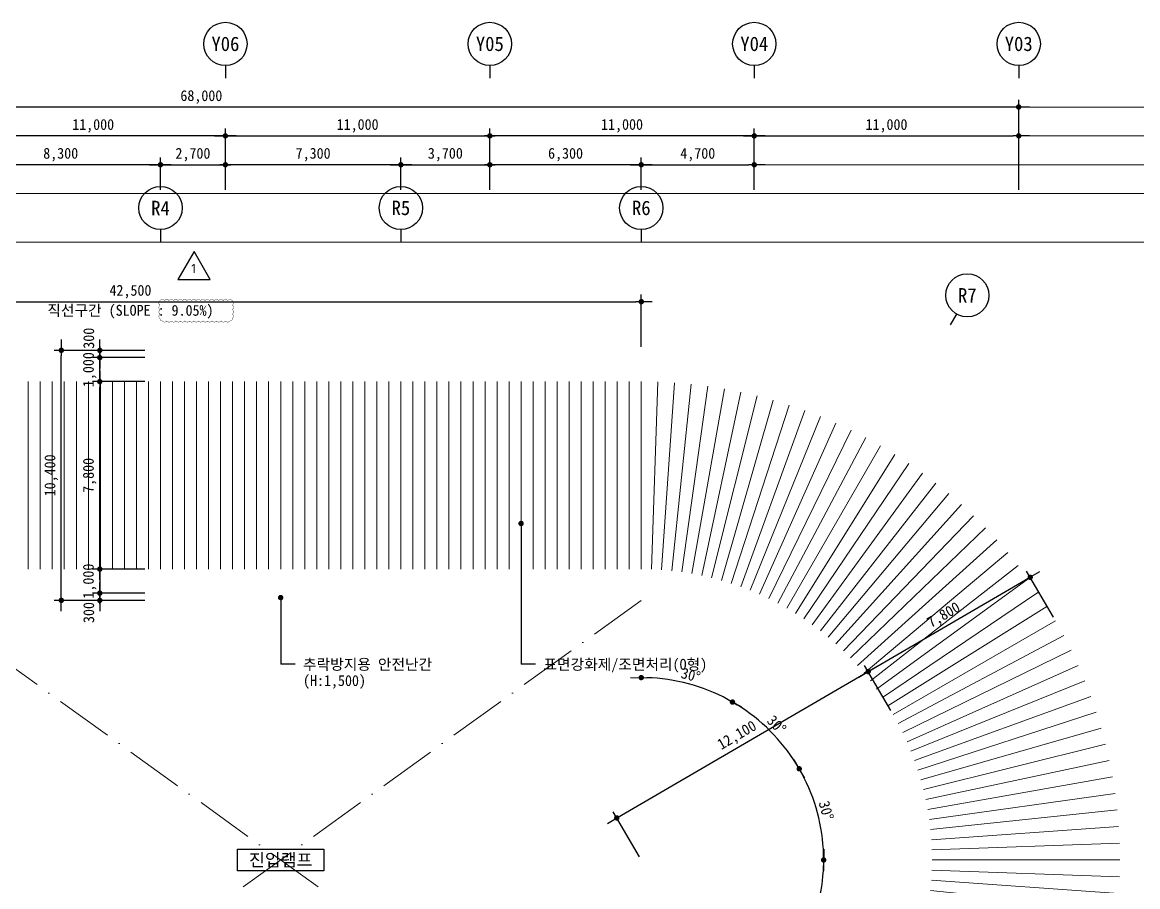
# Model space of a CAD drawing. Header units: millimetres. Extents: x 2292510 to 2787134, y 32296 to 526467.
# Drawn here: x 2712223 to 2758620, y 307554 to 343516 of the extents above; entities that cross this region are included whole.
import ezdxf
from ezdxf.enums import TextEntityAlignment as Align

# ---------------------------------------------------------------- set-up
doc = ezdxf.new("R2010")
doc.units = ezdxf.units.MM
doc.header["$LTSCALE"] = 200
doc.header["$MEASUREMENT"] = 0
doc.linetypes.add('ACAD_ISO10W100', pattern=[18, 12, -3, 0, -3])
doc.layers.get('0').update_dxf_attribs({"linetype": 'CONTINUOUS'})
for name, color, linetype, lineweight in [('A-AXIS-BUBL', 7, 'CONTINUOUS', 25), ('A-BORD-TEXT', 3, 'CONTINUOUS', 25), ('A-DIMS', 7, 'CONTINUOUS', 25), ('A-MKXS-LEAD', 7, 'CONTINUOUS', 25), ('A-MKXS-TEXT1', 3, 'CONTINUOUS', 25), ('A-MKXX-NAME', 3, 'CONTINUOUS', 25), ('A-MKXX-SYMB', 7, 'CONTINUOUS', 25), ('A-SSXS-PATT', 8, 'CONTINUOUS', 18), ('A-XXXX-OPEN', 1, 'ACAD_ISO10W100', 15), ('A-XXXX-TXT2', 3, 'CONTINUOUS', 25), ('REV-202205', 20, 'CONTINUOUS', 25)]:
    doc.layers.add(name, color=color, linetype=linetype, lineweight=lineweight)
doc.layers.add('A-XXXX-NPLT', color=144, linetype='CONTINUOUS', lineweight=15, plot=False)
doc.styles.add('HY울릉도L', font='')
doc.styles.add('돋움', font='')
doc.styles.add('돋움체', font='')
doc.styles.add('맑은고딕', font='malgun.ttf')
doc.styles.get('HY울릉도L').set_extended_font_data('HYwulM')
doc.styles.get('돋움').set_extended_font_data('DotumChe')
doc.styles.get('돋움체').set_extended_font_data('DotumChe')
doc.dimstyles.new('CDIM', dxfattribs={"dimtxt": 3, "dimasz": 1.5, "dimexe": 2, "dimexo": 1, "dimgap": 1, "dimtad": 1, "dimdec": 0, "dimrnd": 0.5, "dimzin": 0, "dimdsep": 32, "dimlunit": 6, "dimtxsty": 'HY울릉도L', "dimblk1": '_CIDOT', "dimblk2": '_CIDOT', "dimsah": 1, "dimcen": 5.5, "dimclrd": 2, "dimclre": 2, "dimclrt": 7, "dimadec": 0, "dimazin": 0, "dimtfac": 1, "dimtdec": 0, "dimtix": 1, "dimtmove": 2, "dimatfit": 1, "dimldrblk": '_CIDOT', "dimfxl": 1, "dimtolj": 1, "dimtzin": 0, "dimlwd": -1, "dimarcsym": 0})

# ---------------------------------------------------------------- blocks, each defined once
blk = doc.blocks.new('_CIDOT')
at = {"color": 0, "linetype": 'ByBlock'}
blk.add_line((2, 0), (-1, 0), dxfattribs=at)
at = {"color": 0, "linetype": 'ByBlock', "const_width": 0.5}
blk.add_lwpolyline([(-0.25, 0, 1), (0.25, 0, 1)], format="xyb", close=True, dxfattribs=at)
blk = doc.blocks.new('*D21')
at = {"layer": 'A-DIMS', "lineweight": -2, "transparency": 16777216}
for p, q in [((2695471, 330016), (2695471, 332191)), ((2737971, 330016), (2737971, 332191))]:
    blk.add_line(p, q, dxfattribs=at)
at = {"layer": 'A-DIMS', "transparency": 16777216}
blk.add_line((2695696, 331891), (2737746, 331891), dxfattribs=at)
at = {"layer": 'A-DIMS', "transparency": 16777216, "xscale": 225, "yscale": 225, "zscale": 225, "rotation": 180}
blk.add_blockref('_CIDOT', (2695471, 331891), dxfattribs=at)
at = {"layer": 'A-DIMS', "transparency": 16777216, "xscale": 225, "yscale": 225, "zscale": 225}
blk.add_blockref('_CIDOT', (2737971, 331891), dxfattribs=at)
at = {"layer": 'A-DIMS', "color": 3, "transparency": 16777216, "insert": (2716721, 332308), "char_height": 450, "attachment_point": 5, "style": '돋움'}
blk.add_mtext('\\A1;42,500', dxfattribs=at)
blk = doc.blocks.new('*D23')
at = {"layer": 'A-DIMS', "lineweight": -2, "transparency": 16777216}
for p, q in [((2748352, 314883), (2747258, 316763)), ((2737895, 308795), (2736801, 310675))]:
    blk.add_line(p, q, dxfattribs=at)
at = {"layer": 'A-DIMS', "transparency": 16777216}
blk.add_line((2737146, 310529), (2747214, 316390), dxfattribs=at)
at = {"layer": 'A-DIMS', "transparency": 16777216, "xscale": 225, "yscale": 225, "zscale": 225}
for p, rotation in [((2747409, 316504), 30.20872829366266), ((2736952, 310416), 210.2087282936627)]:
    blk.add_blockref('_CIDOT', p, dxfattribs=dict(at, rotation=rotation))
at = {"layer": 'A-DIMS', "color": 3, "transparency": 16777216, "insert": (2741970, 313821), "char_height": 450, "attachment_point": 5, "rotation": 30.2087, "style": '돋움'}
blk.add_mtext('\\A1;12,100', dxfattribs=at)
blk = doc.blocks.new('*D24')
at = {"layer": 'A-DIMS', "lineweight": -2, "transparency": 16777216}
for p, q in [((2755118, 318765), (2753998, 320687)), ((2748352, 314883), (2747258, 316763))]:
    blk.add_line(p, q, dxfattribs=at)
at = {"layer": 'A-DIMS', "transparency": 16777216}
blk.add_line((2747603, 316617), (2753955, 320315), dxfattribs=at)
at = {"layer": 'A-DIMS', "transparency": 16777216, "xscale": 225, "yscale": 225, "zscale": 225}
for p, rotation in [((2754149, 320428), 30.20872829366266), ((2747409, 316504), 210.2087282936627)]:
    blk.add_blockref('_CIDOT', p, dxfattribs=dict(at, rotation=rotation))
at = {"layer": 'A-DIMS', "color": 3, "transparency": 16777216, "insert": (2750569, 318827), "char_height": 450, "attachment_point": 5, "rotation": 30.2087, "style": '돋움'}
blk.add_mtext('\\A1;7,800', dxfattribs=at)
blk = doc.blocks.new('*D100')
at = {"layer": 'A-DIMS', "lineweight": -2, "transparency": 16777216}
for p, q in [((2717321, 328566), (2715146, 328566)), ((2717321, 320766), (2715146, 320766))]:
    blk.add_line(p, q, dxfattribs=at)
at = {"layer": 'A-DIMS', "transparency": 16777216}
blk.add_line((2715446, 320991), (2715446, 328341), dxfattribs=at)
at = {"layer": 'A-DIMS', "transparency": 16777216, "xscale": 225, "yscale": 225, "zscale": 225}
for p, rotation in [((2715446, 328566), 90), ((2715446, 320766), 270)]:
    blk.add_blockref('_CIDOT', p, dxfattribs=dict(at, rotation=rotation))
at = {"layer": 'A-DIMS', "color": 3, "transparency": 16777216, "insert": (2715028, 324666), "char_height": 450, "attachment_point": 5, "rotation": 90, "style": '돋움'}
blk.add_mtext('\\A1;7,800', dxfattribs=at)
blk = doc.blocks.new('*D101')
at = {"layer": 'A-DIMS', "transparency": 16777216}
for p, q in [((2715446, 320991), (2715446, 321216)), ((2715446, 320766), (2715446, 319766)), ((2715446, 319541), (2715446, 319316))]:
    blk.add_line(p, q, dxfattribs=at)
at = {"layer": 'A-DIMS', "lineweight": -2, "transparency": 16777216}
for p, q in [((2717321, 320766), (2715146, 320766)), ((2717321, 319766), (2715146, 319766))]:
    blk.add_line(p, q, dxfattribs=at)
at = {"layer": 'A-DIMS', "transparency": 16777216, "xscale": 225, "yscale": 225, "zscale": 225}
for p, rotation in [((2715446, 320766), 270), ((2715446, 319766), 90)]:
    blk.add_blockref('_CIDOT', p, dxfattribs=dict(at, rotation=rotation))
at = {"layer": 'A-DIMS', "color": 3, "transparency": 16777216, "insert": (2715028, 320266), "char_height": 450, "attachment_point": 5, "rotation": 90, "style": '돋움'}
blk.add_mtext('\\A1;1,000', dxfattribs=at)
blk = doc.blocks.new('*D102')
at = {"layer": 'A-DIMS', "transparency": 16777216}
for p, q in [((2715446, 329791), (2715446, 330016)), ((2715446, 328566), (2715446, 329566)), ((2715446, 328341), (2715446, 328116))]:
    blk.add_line(p, q, dxfattribs=at)
at = {"layer": 'A-DIMS', "lineweight": -2, "transparency": 16777216}
for p, q in [((2717321, 329566), (2715146, 329566)), ((2717321, 328566), (2715146, 328566))]:
    blk.add_line(p, q, dxfattribs=at)
at = {"layer": 'A-DIMS', "transparency": 16777216, "xscale": 225, "yscale": 225, "zscale": 225}
for p, rotation in [((2715446, 329566), 270), ((2715446, 328566), 90)]:
    blk.add_blockref('_CIDOT', p, dxfattribs=dict(at, rotation=rotation))
at = {"layer": 'A-DIMS', "color": 3, "transparency": 16777216, "insert": (2715028, 329066), "char_height": 450, "attachment_point": 5, "rotation": 90, "style": '돋움'}
blk.add_mtext('\\A1;1,000', dxfattribs=at)
blk = doc.blocks.new('*D103')
at = {"layer": 'A-DIMS', "lineweight": -2, "transparency": 16777216}
for p, q in [((2717321, 329866), (2713546, 329866)), ((2717321, 319466), (2713546, 319466))]:
    blk.add_line(p, q, dxfattribs=at)
at = {"layer": 'A-DIMS', "transparency": 16777216}
blk.add_line((2713846, 319691), (2713846, 329641), dxfattribs=at)
at = {"layer": 'A-DIMS', "transparency": 16777216, "xscale": 225, "yscale": 225, "zscale": 225}
for p, rotation in [((2713846, 329866), 90), ((2713846, 319466), 270)]:
    blk.add_blockref('_CIDOT', p, dxfattribs=dict(at, rotation=rotation))
at = {"layer": 'A-DIMS', "color": 3, "transparency": 16777216, "insert": (2713428, 324666), "char_height": 450, "attachment_point": 5, "rotation": 90, "style": '돋움'}
blk.add_mtext('\\A1;10,400', dxfattribs=at)
blk = doc.blocks.new('*D185')
at = {"layer": 'A-DIMS', "transparency": 16777216}
blk.add_arc((2737971, 308666), 7587, 301.6992, 328.3008, dxfattribs=at)
at = {"layer": 'A-DIMS', "transparency": 16777216, "xscale": 225, "yscale": 225, "zscale": 225}
for p, rotation in [((2744541, 304872), 59.15041440067552), ((2741764, 302095), 210.8495855993253)]:
    blk.add_blockref('_CIDOT', p, dxfattribs=dict(at, rotation=rotation))
at = {"layer": 'A-DIMS', "color": 3, "transparency": 16777216, "insert": (2743601, 303035), "char_height": 450, "attachment_point": 5, "rotation": 45, "style": '돋움'}
blk.add_mtext('\\A1;30°', dxfattribs=at)
blk = doc.blocks.new('*D186')
at = {"layer": 'A-DIMS', "transparency": 16777216}
blk.add_arc((2737971, 308666), 7587, 271.6992, 298.3008, dxfattribs=at)
at = {"layer": 'A-DIMS', "transparency": 16777216, "xscale": 225, "yscale": 225, "zscale": 225}
for p, rotation in [((2741764, 302095), 29.15041450030208), ((2737971, 301078), 180.8495854996978)]:
    blk.add_blockref('_CIDOT', p, dxfattribs=dict(at, rotation=rotation))
at = {"layer": 'A-DIMS', "color": 3, "transparency": 16777216, "insert": (2740032, 300974), "char_height": 450, "attachment_point": 5, "rotation": 15, "style": '돋움'}
blk.add_mtext('\\A1;30°', dxfattribs=at)
blk = doc.blocks.new('*D187')
at = {"layer": 'A-DIMS', "transparency": 16777216}
blk.add_arc((2737971, 308666), 7587, 31.6992, 58.3008, dxfattribs=at)
at = {"layer": 'A-DIMS', "transparency": 16777216, "xscale": 225, "yscale": 225, "zscale": 225}
for p, rotation in [((2741764, 315236), 149.1504144006742), ((2744541, 312459), 300.8495855993236)]:
    blk.add_blockref('_CIDOT', p, dxfattribs=dict(at, rotation=rotation))
at = {"layer": 'A-DIMS', "color": 3, "transparency": 16777216, "insert": (2743601, 314296), "char_height": 450, "attachment_point": 5, "rotation": 315, "style": '돋움'}
blk.add_mtext('\\A1;30°', dxfattribs=at)
blk = doc.blocks.new('*D188')
at = {"layer": 'A-DIMS', "transparency": 16777216}
blk.add_arc((2737971, 308666), 7587, 61.6992, 88.3008, dxfattribs=at)
at = {"layer": 'A-DIMS', "transparency": 16777216, "xscale": 225, "yscale": 225, "zscale": 225}
for p, rotation in [((2737971, 316253), 179.1504144006755), ((2741764, 315236), 330.8495855993231)]:
    blk.add_blockref('_CIDOT', p, dxfattribs=dict(at, rotation=rotation))
at = {"layer": 'A-DIMS', "color": 3, "transparency": 16777216, "insert": (2740032, 316357), "char_height": 450, "attachment_point": 5, "rotation": 345, "style": '돋움'}
blk.add_mtext('\\A1;30°', dxfattribs=at)
blk = doc.blocks.new('*D189')
at = {"layer": 'A-DIMS', "transparency": 16777216}
blk.add_arc((2737971, 308666), 7587, 1.6992, 28.3008, dxfattribs=at)
at = {"layer": 'A-DIMS', "transparency": 16777216, "xscale": 225, "yscale": 225, "zscale": 225}
for p, rotation in [((2744541, 312459), 119.1504144006674), ((2745558, 308666), 270.8495855993203)]:
    blk.add_blockref('_CIDOT', p, dxfattribs=dict(at, rotation=rotation))
at = {"layer": 'A-DIMS', "color": 3, "transparency": 16777216, "insert": (2745662, 310726), "char_height": 450, "attachment_point": 5, "rotation": 285, "style": '돋움'}
blk.add_mtext('\\A1;30°', dxfattribs=at)
blk = doc.blocks.new('*D190')
at = {"layer": 'A-DIMS', "transparency": 16777216}
blk.add_arc((2737971, 308666), 7587, 331.6992, 358.3008, dxfattribs=at)
at = {"layer": 'A-DIMS', "transparency": 16777216, "xscale": 225, "yscale": 225, "zscale": 225}
for p, rotation in [((2745558, 308666), 89.15041440067117), ((2744541, 304872), 240.8495855993243)]:
    blk.add_blockref('_CIDOT', p, dxfattribs=dict(at, rotation=rotation))
at = {"layer": 'A-DIMS', "color": 3, "transparency": 16777216, "insert": (2745662, 306605), "char_height": 450, "attachment_point": 5, "rotation": 75, "style": '돋움'}
blk.add_mtext('\\A1;30°', dxfattribs=at)
blk = doc.blocks.new('*U164')
at = {"layer": 'A-SSXS-PATT'}
blk.add_line((0, -3900), (0, 3900), dxfattribs=at)
blk = doc.blocks.new('*U165')
at = {"color": 0, "linetype": 'ByBlock', "lineweight": -2, "transparency": 16777216}
for p, rotation in [((2610855, 413726), 4.000000000000041), ((2611412, 413756), 1.999999999999765), ((2608644, 413416), 11.99999999999999), ((2609192, 413522), 9.999999999999977), ((2609744, 413610), 7.99999999999998), ((2610298, 413678), 5.999999999999965), ((2607027, 412982), 17.99999999999997), ((2607561, 413146), 15.99999999999997), ((2608100, 413290), 13.99999999999997), ((2605977, 412600), 22), ((2606498, 412801), 19.99999999999998), ((2605463, 412382), 23.99999999999997), ((2604459, 411893), 28), ((2604957, 412146), 25.99999999999998), ((2603971, 411622), 29.99999999999999), ((2603492, 411334), 32), ((2602566, 410710), 36.00000000000001), ((2603024, 411030), 34.00000000000001), ((2602120, 410374), 37.99999999999999), ((2601686, 410022), 39.99999999999999), ((2601265, 409656), 41.99999999999999), ((2600856, 409275), 43.99999999999999), ((2600461, 408880), 45.99999999999999), ((2600080, 408472), 47.99999999999999), ((2599714, 408050), 49.99999999999999), ((2599363, 407616), 51.99999999999999), ((2599027, 407170), 53.99999999999997), ((2598706, 406713), 56), ((2598402, 406244), 57.99999999999999), ((2598114, 405765), 59.99999999999999), ((2597844, 405277), 61.99999999999999), ((2597590, 404779), 63.99999999999999), ((2597354, 404273), 66), ((2597136, 403759), 68), ((2596936, 403238), 70), ((2596754, 402710), 72), ((2596591, 402176), 74), ((2596446, 401636), 75.99999999999997), ((2596320, 401092), 77.99999999999999), ((2596214, 400544), 79.99999999999999), ((2596127, 399992), 82), ((2596058, 399438), 83.99999999999999), ((2596010, 398882), 86), ((2595981, 398324), 87.99999999999999), ((2595971, 397766), 89.99999999999997), ((2595981, 397207), 92), ((2596010, 396649), 93.99999999999999), ((2596058, 396093), 96), ((2596127, 395539), 98), ((2596214, 394987), 99.99999999999999), ((2596320, 394439), 102), ((2596446, 393895), 104), ((2596591, 393355), 106), ((2596754, 392821), 108), ((2596936, 392293), 110), ((2597136, 391772), 112), ((2597354, 391258), 114), ((2597590, 390752), 116), ((2597844, 390254), 118), ((2598114, 389766), 120), ((2598402, 389287), 122), ((2598706, 388818), 124), ((2599027, 388361), 126), ((2599363, 387915), 128), ((2599714, 387481), 130), ((2600080, 387059), 132), ((2600461, 386651), 134), ((2600856, 386256), 136), ((2601265, 385875), 138), ((2601686, 385509), 140), ((2602120, 385157), 142), ((2602566, 384821), 144), ((2603024, 384501), 146), ((2603492, 384197), 148), ((2603971, 383909), 150), ((2604459, 383638), 152), ((2604957, 383385), 154), ((2605463, 383149), 156), ((2605977, 382931), 158), ((2606498, 382730), 160), ((2607026, 382549), 162), ((2607561, 382385), 164), ((2608100, 382241), 166), ((2608644, 382115), 168.0000000000001), ((2609192, 382009), 170), ((2609744, 381921), 172), ((2610298, 381853), 174), ((2610855, 381805), 176.0000000000001), ((2611412, 381775), 178.0000000000001), ((2611971, 381766), 180)]:
    blk.add_blockref('*U164', p, dxfattribs=dict(at, rotation=rotation))
blk.add_blockref('*U164', (2611971, 413765), dxfattribs=at)
blk = doc.blocks.new('rampline_1')
at = {"layer": 'A-SSXS-PATT'}
for p, q in [((-25500, 12100), (-25500, 19900)), ((-25000, 12100), (-25000, 19900)), ((-24500, 12100), (-24500, 19900)), ((-24000, 12100), (-24000, 19900)), ((-23500, 12100), (-23500, 19900)), ((-23000, 12100), (-23000, 19900)), ((-22500, 12100), (-22500, 19900)), ((-22000, 12100), (-22000, 19900)), ((-21500, 12100), (-21500, 19900)), ((-21000, 12100), (-21000, 19900)), ((-20500, 12100), (-20500, 19900)), ((-20000, 12100), (-20000, 19900)), ((-19500, 12100), (-19500, 19900)), ((-19000, 12100), (-19000, 19900)), ((-18500, 12100), (-18500, 19900)), ((-18000, 12100), (-18000, 19900)), ((-17500, 12100), (-17500, 19900)), ((-17000, 12100), (-17000, 19900)), ((-16500, 12100), (-16500, 19900)), ((-16000, 12100), (-16000, 19900)), ((-15500, 12100), (-15500, 19900)), ((-15000, 12100), (-15000, 19900)), ((-14500, 12100), (-14500, 19900)), ((-14000, 12100), (-14000, 19900)), ((-13500, 12100), (-13500, 19900)), ((-13000, 12100), (-13000, 19900)), ((-12500, 12100), (-12500, 19900)), ((-12000, 12100), (-12000, 19900)), ((-11500, 12100), (-11500, 19900)), ((-11000, 12100), (-11000, 19900)), ((-10500, 12100), (-10500, 19900)), ((-10000, 12100), (-10000, 19900)), ((-9500, 12100), (-9500, 19900)), ((-9000, 12100), (-9000, 19900)), ((-8500, 12100), (-8500, 19900)), ((-8000, 12100), (-8000, 19900)), ((-7500, 12100), (-7500, 19900)), ((-7000, 12100), (-7000, 19900)), ((-6500, 12100), (-6500, 19900)), ((-6000, 12100), (-6000, 19900)), ((-5500, 12100), (-5500, 19900)), ((-5000, 12100), (-5000, 19900)), ((-4500, 12100), (-4500, 19900)), ((-4000, 12100), (-4000, 19900)), ((-3500, 12100), (-3500, 19900)), ((-3000, 12100), (-3000, 19900)), ((-2500, 12100), (-2500, 19900)), ((-2000, 12100), (-2000, 19900)), ((-1500, 12100), (-1500, 19900)), ((-1000, 12100), (-1000, 19900)), ((-500, 12100), (-500, 19900)), ((0, 12100), (0, 19900))]:
    blk.add_line(p, q, dxfattribs=at)
at = {"xscale": -1}
blk.add_blockref('*U165', (2611971, -397766), dxfattribs=at)
blk = doc.blocks.new('*D306')
at = {"layer": 'A-DIMS', "transparency": 16777216}
for p, q in [((2715446, 330091), (2715446, 330316)), ((2715446, 329866), (2715446, 329566)), ((2715446, 329341), (2715446, 329116))]:
    blk.add_line(p, q, dxfattribs=at)
at = {"layer": 'A-DIMS', "lineweight": -2, "transparency": 16777216}
for p, q in [((2717321, 329866), (2715146, 329866)), ((2717321, 329566), (2715146, 329566))]:
    blk.add_line(p, q, dxfattribs=at)
at = {"layer": 'A-DIMS', "transparency": 16777216, "xscale": 225, "yscale": 225, "zscale": 225}
for p, rotation in [((2715446, 329866), 270), ((2715446, 329566), 90)]:
    blk.add_blockref('_CIDOT', p, dxfattribs=dict(at, rotation=rotation))
at = {"layer": 'A-DIMS', "color": 3, "transparency": 16777216, "insert": (2714988, 330372), "char_height": 450, "attachment_point": 5, "rotation": 90, "style": '돋움'}
blk.add_mtext('\\A1;300', dxfattribs=at)
blk = doc.blocks.new('*D307')
at = {"layer": 'A-DIMS', "transparency": 16777216}
for p, q in [((2715446, 319991), (2715446, 320216)), ((2715446, 319466), (2715446, 319766)), ((2715446, 319241), (2715446, 319016))]:
    blk.add_line(p, q, dxfattribs=at)
at = {"layer": 'A-DIMS', "lineweight": -2, "transparency": 16777216}
for p, q in [((2717321, 319766), (2715146, 319766)), ((2717321, 319466), (2715146, 319466))]:
    blk.add_line(p, q, dxfattribs=at)
at = {"layer": 'A-DIMS', "transparency": 16777216, "xscale": 225, "yscale": 225, "zscale": 225}
for p, rotation in [((2715446, 319766), 270), ((2715446, 319466), 90)]:
    blk.add_blockref('_CIDOT', p, dxfattribs=dict(at, rotation=rotation))
at = {"layer": 'A-DIMS', "color": 3, "transparency": 16777216, "insert": (2714988, 318959), "char_height": 450, "attachment_point": 5, "rotation": 90, "style": '돋움'}
blk.add_mtext('\\A1;300', dxfattribs=at)
blk = doc.blocks.new('*D228')
at = {"layer": 'A-DIMS', "lineweight": -2, "transparency": 16777216}
for p, q in [((53241, 72425), (53241, 73775)), ((55941, 72425), (55941, 73775))]:
    blk.add_line(p, q, dxfattribs=at)
at = {"layer": 'A-DIMS', "transparency": 16777216}
blk.add_line((53466, 73475), (55716, 73475), dxfattribs=at)
at = {"layer": 'A-DIMS', "transparency": 16777216, "xscale": 225, "yscale": 225, "zscale": 225, "rotation": 180}
blk.add_blockref('_CIDOT', (53241, 73475), dxfattribs=at)
at = {"layer": 'A-DIMS', "transparency": 16777216, "xscale": 225, "yscale": 225, "zscale": 225}
blk.add_blockref('_CIDOT', (55941, 73475), dxfattribs=at)
at = {"layer": 'A-DIMS', "color": 3, "transparency": 16777216, "insert": (54591, 73893), "char_height": 450, "attachment_point": 5, "style": '돋움'}
blk.add_mtext('\\A1;2,700', dxfattribs=at)
blk = doc.blocks.new('*D229')
at = {"layer": 'A-DIMS', "lineweight": -2, "transparency": 16777216}
for p, q in [((63241, 72425), (63241, 73775)), ((66941, 72425), (66941, 73775))]:
    blk.add_line(p, q, dxfattribs=at)
at = {"layer": 'A-DIMS', "transparency": 16777216}
blk.add_line((63466, 73475), (66716, 73475), dxfattribs=at)
at = {"layer": 'A-DIMS', "transparency": 16777216, "xscale": 225, "yscale": 225, "zscale": 225, "rotation": 180}
blk.add_blockref('_CIDOT', (63241, 73475), dxfattribs=at)
at = {"layer": 'A-DIMS', "transparency": 16777216, "xscale": 225, "yscale": 225, "zscale": 225}
blk.add_blockref('_CIDOT', (66941, 73475), dxfattribs=at)
at = {"layer": 'A-DIMS', "color": 3, "transparency": 16777216, "insert": (65091, 73893), "char_height": 450, "attachment_point": 5, "style": '돋움'}
blk.add_mtext('\\A1;3,700', dxfattribs=at)
blk = doc.blocks.new('*D238')
at = {"layer": 'A-DIMS', "lineweight": -2, "transparency": 16777216}
for p, q in [((20941, 72425), (20941, 76175)), ((88941, 72425), (88941, 76175))]:
    blk.add_line(p, q, dxfattribs=at)
at = {"layer": 'A-DIMS', "transparency": 16777216}
blk.add_line((88716, 75875), (21166, 75875), dxfattribs=at)
at = {"layer": 'A-DIMS', "transparency": 16777216, "xscale": 225, "yscale": 225, "zscale": 225, "rotation": 180}
blk.add_blockref('_CIDOT', (20941, 75875), dxfattribs=at)
at = {"layer": 'A-DIMS', "transparency": 16777216, "xscale": 225, "yscale": 225, "zscale": 225}
blk.add_blockref('_CIDOT', (88941, 75875), dxfattribs=at)
at = {"layer": 'A-DIMS', "color": 3, "transparency": 16777216, "insert": (54941, 76293), "char_height": 450, "attachment_point": 5, "style": '돋움'}
blk.add_mtext('\\A1;68,000', dxfattribs=at)
blk = doc.blocks.new('*D241')
at = {"layer": 'A-DIMS', "lineweight": -2, "transparency": 16777216}
for p, q in [((44941, 72425), (44941, 74975)), ((55941, 72425), (55941, 74975))]:
    blk.add_line(p, q, dxfattribs=at)
at = {"layer": 'A-DIMS', "transparency": 16777216}
blk.add_line((55716, 74675), (45166, 74675), dxfattribs=at)
at = {"layer": 'A-DIMS', "transparency": 16777216, "xscale": 225, "yscale": 225, "zscale": 225, "rotation": 180}
blk.add_blockref('_CIDOT', (44941, 74675), dxfattribs=at)
at = {"layer": 'A-DIMS', "transparency": 16777216, "xscale": 225, "yscale": 225, "zscale": 225}
blk.add_blockref('_CIDOT', (55941, 74675), dxfattribs=at)
at = {"layer": 'A-DIMS', "color": 3, "transparency": 16777216, "insert": (50441, 75093), "char_height": 450, "attachment_point": 5, "style": '돋움'}
blk.add_mtext('\\A1;11,000', dxfattribs=at)
blk = doc.blocks.new('*D242')
at = {"layer": 'A-DIMS', "lineweight": -2, "transparency": 16777216}
for p, q in [((55941, 72425), (55941, 74975)), ((66941, 72425), (66941, 74975))]:
    blk.add_line(p, q, dxfattribs=at)
at = {"layer": 'A-DIMS', "transparency": 16777216}
blk.add_line((56166, 74675), (66716, 74675), dxfattribs=at)
at = {"layer": 'A-DIMS', "transparency": 16777216, "xscale": 225, "yscale": 225, "zscale": 225, "rotation": 180}
blk.add_blockref('_CIDOT', (55941, 74675), dxfattribs=at)
at = {"layer": 'A-DIMS', "transparency": 16777216, "xscale": 225, "yscale": 225, "zscale": 225}
blk.add_blockref('_CIDOT', (66941, 74675), dxfattribs=at)
at = {"layer": 'A-DIMS', "color": 3, "transparency": 16777216, "insert": (61441, 75093), "char_height": 450, "attachment_point": 5, "style": '돋움'}
blk.add_mtext('\\A1;11,000', dxfattribs=at)
blk = doc.blocks.new('*D243')
at = {"layer": 'A-DIMS', "lineweight": -2, "transparency": 16777216}
for p, q in [((66941, 72425), (66941, 74975)), ((77941, 72425), (77941, 74975))]:
    blk.add_line(p, q, dxfattribs=at)
at = {"layer": 'A-DIMS', "transparency": 16777216}
blk.add_line((77716, 74675), (67166, 74675), dxfattribs=at)
at = {"layer": 'A-DIMS', "transparency": 16777216, "xscale": 225, "yscale": 225, "zscale": 225, "rotation": 180}
blk.add_blockref('_CIDOT', (66941, 74675), dxfattribs=at)
at = {"layer": 'A-DIMS', "transparency": 16777216, "xscale": 225, "yscale": 225, "zscale": 225}
blk.add_blockref('_CIDOT', (77941, 74675), dxfattribs=at)
at = {"layer": 'A-DIMS', "color": 3, "transparency": 16777216, "insert": (72441, 75093), "char_height": 450, "attachment_point": 5, "style": '돋움'}
blk.add_mtext('\\A1;11,000', dxfattribs=at)
blk = doc.blocks.new('*D244')
at = {"layer": 'A-DIMS', "lineweight": -2, "transparency": 16777216}
for p, q in [((77941, 72425), (77941, 74975)), ((88941, 72425), (88941, 74975))]:
    blk.add_line(p, q, dxfattribs=at)
at = {"layer": 'A-DIMS', "transparency": 16777216}
blk.add_line((78166, 74675), (88716, 74675), dxfattribs=at)
at = {"layer": 'A-DIMS', "transparency": 16777216, "xscale": 225, "yscale": 225, "zscale": 225, "rotation": 180}
blk.add_blockref('_CIDOT', (77941, 74675), dxfattribs=at)
at = {"layer": 'A-DIMS', "transparency": 16777216, "xscale": 225, "yscale": 225, "zscale": 225}
blk.add_blockref('_CIDOT', (88941, 74675), dxfattribs=at)
at = {"layer": 'A-DIMS', "color": 3, "transparency": 16777216, "insert": (83441, 75093), "char_height": 450, "attachment_point": 5, "style": '돋움'}
blk.add_mtext('\\A1;11,000', dxfattribs=at)
blk = doc.blocks.new('*D246')
at = {"layer": 'A-DIMS', "lineweight": -2, "transparency": 16777216}
for p, q in [((44941, 72425), (44941, 73775)), ((53241, 72425), (53241, 73775))]:
    blk.add_line(p, q, dxfattribs=at)
at = {"layer": 'A-DIMS', "transparency": 16777216}
blk.add_line((53016, 73475), (45166, 73475), dxfattribs=at)
at = {"layer": 'A-DIMS', "transparency": 16777216, "xscale": 225, "yscale": 225, "zscale": 225, "rotation": 180}
blk.add_blockref('_CIDOT', (44941, 73475), dxfattribs=at)
at = {"layer": 'A-DIMS', "transparency": 16777216, "xscale": 225, "yscale": 225, "zscale": 225}
blk.add_blockref('_CIDOT', (53241, 73475), dxfattribs=at)
at = {"layer": 'A-DIMS', "color": 3, "transparency": 16777216, "insert": (49091, 73893), "char_height": 450, "attachment_point": 5, "style": '돋움'}
blk.add_mtext('\\A1;8,300', dxfattribs=at)
blk = doc.blocks.new('*D247')
at = {"layer": 'A-DIMS', "lineweight": -2, "transparency": 16777216}
for p, q in [((55941, 72425), (55941, 73775)), ((63241, 72425), (63241, 73775))]:
    blk.add_line(p, q, dxfattribs=at)
at = {"layer": 'A-DIMS', "transparency": 16777216}
blk.add_line((63016, 73475), (56166, 73475), dxfattribs=at)
at = {"layer": 'A-DIMS', "transparency": 16777216, "xscale": 225, "yscale": 225, "zscale": 225, "rotation": 180}
blk.add_blockref('_CIDOT', (55941, 73475), dxfattribs=at)
at = {"layer": 'A-DIMS', "transparency": 16777216, "xscale": 225, "yscale": 225, "zscale": 225}
blk.add_blockref('_CIDOT', (63241, 73475), dxfattribs=at)
at = {"layer": 'A-DIMS', "color": 3, "transparency": 16777216, "insert": (59591, 73893), "char_height": 450, "attachment_point": 5, "style": '돋움'}
blk.add_mtext('\\A1;7,300', dxfattribs=at)
blk = doc.blocks.new('*D248')
at = {"layer": 'A-DIMS', "lineweight": -2, "transparency": 16777216}
for p, q in [((66941, 72425), (66941, 73775)), ((73241, 72425), (73241, 73775))]:
    blk.add_line(p, q, dxfattribs=at)
at = {"layer": 'A-DIMS', "transparency": 16777216}
blk.add_line((73016, 73475), (67166, 73475), dxfattribs=at)
at = {"layer": 'A-DIMS', "transparency": 16777216, "xscale": 225, "yscale": 225, "zscale": 225, "rotation": 180}
blk.add_blockref('_CIDOT', (66941, 73475), dxfattribs=at)
at = {"layer": 'A-DIMS', "transparency": 16777216, "xscale": 225, "yscale": 225, "zscale": 225}
blk.add_blockref('_CIDOT', (73241, 73475), dxfattribs=at)
at = {"layer": 'A-DIMS', "color": 3, "transparency": 16777216, "insert": (70091, 73893), "char_height": 450, "attachment_point": 5, "style": '돋움'}
blk.add_mtext('\\A1;6,300', dxfattribs=at)
blk = doc.blocks.new('*D249')
at = {"layer": 'A-DIMS', "lineweight": -2, "transparency": 16777216}
for p, q in [((73241, 72425), (73241, 73775)), ((77941, 72425), (77941, 73775))]:
    blk.add_line(p, q, dxfattribs=at)
at = {"layer": 'A-DIMS', "transparency": 16777216}
blk.add_line((73466, 73475), (77716, 73475), dxfattribs=at)
at = {"layer": 'A-DIMS', "transparency": 16777216, "xscale": 225, "yscale": 225, "zscale": 225, "rotation": 180}
blk.add_blockref('_CIDOT', (73241, 73475), dxfattribs=at)
at = {"layer": 'A-DIMS', "transparency": 16777216, "xscale": 225, "yscale": 225, "zscale": 225}
blk.add_blockref('_CIDOT', (77941, 73475), dxfattribs=at)
at = {"layer": 'A-DIMS', "color": 3, "transparency": 16777216, "insert": (75591, 73893), "char_height": 450, "attachment_point": 5, "style": '돋움'}
blk.add_mtext('\\A1;4,700', dxfattribs=at)
blk = doc.blocks.new('A$C098F3C96')
at = {"layer": 'REV-202205'}
blk.add_lwpolyline([(2252, 3900), (0, 0), (4504, 0)], close=True, dxfattribs=at)
at = {"layer": 'A-BORD-TEXT', "style": '맑은고딕'}
blk.add_text('1', height=1250, dxfattribs=at).set_placement((2227, 1534), align=Align.MIDDLE)
blk = doc.blocks.new('dim_진입램프')
for p, q in [((55941.3, 77600), (55941.3, 77075)), ((66941.3, 77600), (66941.3, 77075)), ((77941.3, 77600), (77941.3, 77075)), ((88941.3, 77600), (88941.3, 77075)), ((53241.3, 70775), (53241.3, 70250)), ((63241.3, 70775), (63241.3, 70250)), ((73241.3, 70775), (73241.3, 70250)), ((86353.7, 67261.5), (86091.3, 66806.9))]:
    blk.add_line(p, q)
at = {"layer": 'A-AXIS-BUBL', "ltscale": 0.2}
for centre in [(55941.3, 78500), (66941.3, 78500), (77941.3, 78500), (88941.3, 78500), (53241.3, 71675), (63241.3, 71675), (73241.3, 71675), (86803.8, 68040.9)]:
    blk.add_circle(centre, 900, dxfattribs=at)
at = {"layer": 'A-XXXX-NPLT'}
for points in [[(104566.3, 13225), (11916.3, 13225), (11916.3, 75875), (104566.3, 75875)], [(103366.3, 14425), (13116.3, 14425), (13116.3, 74675), (103366.3, 74675)], [(102166.3, 15625), (14316.3, 15625), (14316.3, 73475), (102166.3, 73475)], [(100966.3, 16825), (15516.3, 16825), (15516.3, 72275), (100966.3, 72275)], [(17541.3, 70250), (98941.3, 70250), (98941.3, 18850), (17541.3, 18850)]]:
    blk.add_lwpolyline(points, close=True, dxfattribs=at)
at = {"layer": 'A-XXXX-TXT2', "ltscale": 0.2, "style": '돋움체'}
for s, p in [('Y06', (55941.3, 78500)), ('Y05', (66941.3, 78500)), ('Y04', (77941.3, 78500)), ('Y03', (88941.3, 78500)), ('R4', (53241.3, 71675)), ('R5', (63241.3, 71675)), ('R6', (73241.3, 71675)), ('R7', (86803.8, 68040.9))]:
    blk.add_text(s, height=600, dxfattribs=at).set_placement(p, align=Align.MIDDLE)
at = {"layer": 'A-DIMS'}
for base, p1, p2, picture, middle in [((20941.3, 75875), (88941.3, 72275), (20941.3, 72275), '*D238', (54941.3, 76292.8)), ((44941.3, 74675), (55941.3, 72275), (44941.3, 72275), '*D241', (50441.3, 75092.8)), ((66941.3, 74675), (77941.3, 72275), (66941.3, 72275), '*D243', (72441.3, 75092.8)), ((55941.3, 73475), (53241.3, 72275), (55941.3, 72275), '*D228', (54591.3, 73892.8)), ((66941.3, 73475), (63241.3, 72275), (66941.3, 72275), '*D229', (65091.3, 73892.8)), ((77941.3, 73475), (73241.3, 72275), (77941.3, 72275), '*D249', (75591.3, 73892.8))]:
    dim = blk.add_linear_dim(base=base, p1=p1, p2=p2, angle=180, dimstyle='CDIM', override={"dimscale": 150, "dimtxsty": '돋움', "dimclrd": 256, "dimclre": 256, "dimclrt": 3}, dxfattribs=at)
    dim.commit()
    dim.dimension.update_dxf_attribs({"geometry": picture, "text_midpoint": middle})
for base, p1, p2, picture, middle in [((66941.3, 74675), (55941.3, 72275), (66941.3, 72275), '*D242', (61441.3, 75092.8)), ((88941.3, 74675), (77941.3, 72275), (88941.3, 72275), '*D244', (83441.3, 75092.8)), ((44941.3, 73475), (53241.3, 72275), (44941.3, 72275), '*D246', (49091.3, 73892.8)), ((55941.3, 73475), (63241.3, 72275), (55941.3, 72275), '*D247', (59591.3, 73892.8)), ((66941.3, 73475), (73241.3, 72275), (66941.3, 72275), '*D248', (70091.3, 73892.8))]:
    dim = blk.add_linear_dim(base=base, p1=p1, p2=p2, dimstyle='CDIM', override={"dimscale": 150, "dimtxsty": '돋움', "dimclrd": 256, "dimclre": 256, "dimclrt": 3}, dxfattribs=at)
    dim.commit()
    dim.dimension.update_dxf_attribs({"geometry": picture, "text_midpoint": middle})

msp = doc.modelspace()

# ---------------------------------------------------------------- linework, layer by layer
at = {"layer": 'A-MKXS-LEAD'}
for p, q in [((2732970.8, 322665.5), (2732970.8, 316807.4)), ((2722970.8, 319525.7), (2722970.8, 316807.4)), ((2723570.8, 316807.4), (2722970.8, 316807.4)), ((2733570.8, 316807.4), (2732970.8, 316807.4))]:
    msp.add_line(p, q, dxfattribs=at)
at = {"layer": 'A-MKXS-LEAD', "const_width": 112.5}
for points in [[(2732914.5, 322665.5, -1), (2733027, 322665.5, -1)], [(2722914.5, 319581.9, -1), (2723027, 319581.9, -1)]]:
    msp.add_lwpolyline(points, format="xyb", close=True, dxfattribs=at)
at = {"layer": 'A-MKXX-SYMB'}
msp.add_lwpolyline([(2724770.8, 308215.5), (2721170.8, 308215.5), (2721170.8, 309115.5), (2724770.8, 309115.5)], close=True, dxfattribs=at)
at = {"layer": 'A-XXXX-OPEN'}
for p, q in [((2707970.8, 319465.5), (2737970.8, 297865.5)), ((2737970.8, 319465.5), (2707970.8, 297865.5))]:
    msp.add_line(p, q, dxfattribs=at)
at = {"layer": 'REV-202205', "const_width": 15}
msp.add_lwpolyline([(2717953.5, 331935.6, -0.5205671), (2718141, 331935.6, -0.5205671), (2718328.5, 331935.6, -0.5205671), (2718516, 331935.6, -0.5205671), (2718703.5, 331935.6, -0.5205671), (2718891, 331935.6, -0.5205671), (2719078.5, 331935.6, -0.5205671), (2719266, 331935.6, -0.5205671), (2719453.5, 331935.6, -0.5205671), (2719641, 331935.6, -0.5205671), (2719828.5, 331935.6, -0.5205671), (2720016, 331935.6, -0.5205671), (2720203.5, 331935.6, -0.5205671), (2720391, 331935.6, -0.5205671), (2720578.5, 331935.6, -0.5205671), (2720766, 331935.6, -0.5205671), (2720953.5, 331935.6, -0.5205671), (2720956.3, 331751, -0.5205671), (2720956.3, 331563.5, -0.5205671), (2720956.3, 331376, -0.5205671), (2720956.3, 331188.5, -0.5205671), (2720864.6, 331092.7, -0.5205671), (2720677.1, 331092.7, -0.5205671), (2720489.6, 331092.7, -0.5205671), (2720302.1, 331092.7, -0.5205671), (2720114.6, 331092.7, -0.5205671), (2719927.1, 331092.7, -0.5205671), (2719739.6, 331092.7, -0.5205671), (2719552.1, 331092.7, -0.5205671), (2719364.6, 331092.7, -0.5205671), (2719177.1, 331092.7, -0.5205671), (2718989.6, 331092.7, -0.5205671), (2718802.1, 331092.7, -0.5205671), (2718614.6, 331092.7, -0.5205671), (2718427.1, 331092.7, -0.5205671), (2718239.6, 331092.7, -0.5205671), (2718052.1, 331092.7, -0.5205671), (2717953.5, 331181.6, -0.5205671), (2717953.5, 331369.1, -0.5205671), (2717953.5, 331556.6, -0.5205671), (2717953.5, 331744.1, -0.5205671)], format="xyb", close=True, dxfattribs=at)

# ---------------------------------------------------------------- block references
for name, p in [('dim_진입램프', (2664729.5, 264115.5)), ('rampline_1', (2737970.8, 308665.5))]:
    msp.add_blockref(name, p)
at = {"xscale": 0.3000000000000004, "yscale": 0.3000000000000004, "zscale": 0.3000000000000004}
msp.add_blockref('A$C098F3C96', (2718691.3, 332816.5), dxfattribs=at)

# ---------------------------------------------------------------- texts
at = {"layer": 'A-DIMS', "color": 3, "insert": (2716720.8, 331472.7), "char_height": 450, "attachment_point": 5, "style": '돋움'}
msp.add_mtext('직선구간 (SLOPE : 9.05%)', dxfattribs=at)
at = {"layer": 'A-MKXS-TEXT1', "style": '돋움체'}
for s, p in [('추락방지용 안전난간', (2723899.9, 316804.4)), ('표면강화제/조면처리(O형)', (2733899.9, 316804.4)), ('(H:1,500)', (2723899.9, 316129.4))]:
    msp.add_text(s, height=450, dxfattribs=at).set_placement(p, align=Align.MIDDLE_LEFT)
at = {"layer": 'A-MKXX-NAME', "style": '돋움체'}
msp.add_text('진입램프', height=525, dxfattribs=at).set_placement((2722970.8, 308665.5), align=Align.MIDDLE_CENTER)

# ---------------------------------------------------------------- dimensions: what is measured, and where the dimension line sits
at = {"layer": 'A-DIMS'}
for base, line1, line2, override, picture, middle in [((2739288.3, 301193.5), ((2737970.8, 334365.5), (2737970.8, 282965.5)), ((2737970.8, 308665.5), (2750820.8, 286408.7)), {"dimscale": 150, "dimtad": 2, "dimtxsty": '돋움', "dimclrd": 256, "dimclre": 256, "dimclrt": 3}, '*D186', (2740031.6, 300974.3)), ((2740565.7, 315795.2), ((2737970.8, 334365.5), (2737970.8, 282965.5)), ((2737970.8, 308665.5), (2750820.8, 330922.4)), {"dimscale": 150, "dimtxsty": '돋움', "dimclrd": 256, "dimclre": 256, "dimclrt": 3}, '*D188', (2740031.6, 316356.7)), ((2743782.9, 313542.5), ((2737970.8, 308665.5), (2750820.8, 330922.4)), ((2737970.8, 308665.5), (2760227.6, 321515.5)), {"dimscale": 150, "dimtxsty": '돋움', "dimclrd": 256, "dimclre": 256, "dimclrt": 3}, '*D187', (2743601.1, 314295.9)), ((2745442.7, 309983), ((2737970.8, 308665.5), (2760227.6, 321515.5)), ((2737970.8, 308665.5), (2763670.8, 308665.5)), {"dimscale": 150, "dimtxsty": '돋움', "dimclrd": 256, "dimclre": 256, "dimclrt": 3}, '*D189', (2745662, 310726.4)), ((2745100.4, 306070.5), ((2737970.8, 308665.5), (2760227.6, 295815.5)), ((2737970.8, 308665.5), (2763670.8, 308665.5)), {"dimscale": 150, "dimtad": 2, "dimtxsty": '돋움', "dimclrd": 256, "dimclre": 256, "dimclrt": 3}, '*D190', (2745662, 306604.6)), ((2742847.7, 302853.3), ((2737970.8, 308665.5), (2750820.8, 286408.7)), ((2737970.8, 308665.5), (2760227.6, 295815.5)), {"dimscale": 150, "dimtad": 2, "dimtxsty": '돋움', "dimclrd": 256, "dimclre": 256, "dimclrt": 3}, '*D185', (2743601.1, 303035.1))]:
    dim = msp.add_angular_dim_2l(base=base, line1=line1, line2=line2, dimstyle='CDIM', override=override, dxfattribs=at)
    dim.commit()
    dim.dimension.update_dxf_attribs({"geometry": picture, "text_midpoint": middle})
for base, p1, p2, angle, picture, middle in [((2737970.8, 331890.5), (2695470.8, 329865.5), (2737970.8, 329865.5), 180, '*D21', (2716720.8, 332308.3)), ((2713845.8, 329865.5), (2717470.8, 319465.5), (2717470.8, 329865.5), 270, '*D103', (2713427.9, 324665.5)), ((2715445.8, 329565.5), (2717470.8, 328565.5), (2717470.8, 329565.5), 270, '*D102', (2715027.9, 329065.5)), ((2715445.8, 328565.5), (2717470.8, 320765.5), (2717470.8, 328565.5), 270, '*D100', (2715027.9, 324665.5)), ((2715445.8, 319765.5), (2717470.8, 320765.5), (2717470.8, 319765.5), 270, '*D101', (2715027.9, 320265.5)), ((2754149.4, 320428.2), (2748427.6, 314753.6), (2755193, 318635.6), 210.20873, '*D24', (2750568.8, 318827)), ((2747408.7, 316503.6), (2737970.8, 308665.5), (2748427.6, 314753.6), 210.20873, '*D23', (2741970, 313820.7))]:
    dim = msp.add_linear_dim(base=base, p1=p1, p2=p2, angle=angle, dimstyle='CDIM', override={"dimscale": 150, "dimtxsty": '돋움', "dimclrd": 256, "dimclre": 256, "dimclrt": 3}, dxfattribs=at)
    dim.commit()
    dim.dimension.update_dxf_attribs({"geometry": picture, "text_midpoint": middle})
for base, p1, p2, angle, picture, middle in [((2715445.8, 329565.5), (2717470.8, 329865.5), (2717470.8, 329565.5), 270, '*D306', (2714988.5, 330372.1)), ((2715445.8, 319765.5), (2717470.8, 319465.5), (2717470.8, 319765.5), 90, '*D307', (2714988.5, 318958.9))]:
    dim = msp.add_linear_dim(base=base, p1=p1, p2=p2, angle=angle, dimstyle='CDIM', override={"dimscale": 150, "dimtxsty": '돋움', "dimclrd": 256, "dimclre": 256, "dimclrt": 3}, dxfattribs=at)
    dim.commit()
    dim.dimension.update_dxf_attribs({"geometry": picture, "text_midpoint": middle, "dimtype": 160})

doc.saveas('drawing.dxf')
